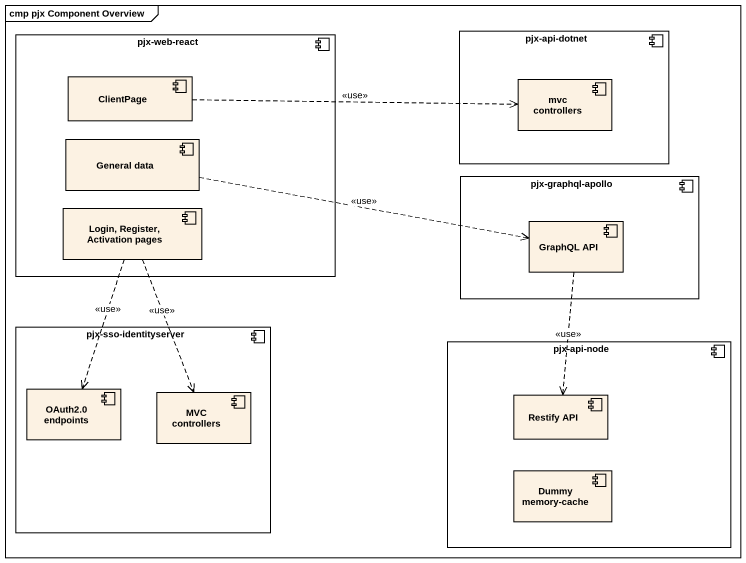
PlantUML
@startuml
mainframe cmp pjx Component Overview
component "pjx-web-react" as pjx_web_react {
  component ClientPage
  component "General data" as General_data
  component "Login, Register, Activation pages" as Login_Register_Activation
}
component "pjx-api-dotnet" as pjx_api_dotnet {
  component "mvc controllers" as mvc_controllers
}
component "pjx-graphql-apollo" as pjx_graphql_apollo {
  component "GraphQL API" as GraphQL_API
}
component "pjx-sso-identityserver" as pjx_sso_identityserver {
  component "OAuth2.0 endpoints" as OAuth2_0_endpoints
  component "MVC controllers" as MVC_controllers
}
component "pjx-api-node" as pjx_api_node {
  component "Restify API" as Restify_API
  component "Dummy memory-cache" as Dummy_memory_cache
}
ClientPage .right.> mvc_controllers : <<use>>
General_data .right.> GraphQL_API : <<use>>
Login_Register_Activation ..> OAuth2_0_endpoints : <<use>>
Login_Register_Activation ..> MVC_controllers : <<use>>
GraphQL_API ..> Restify_API : <<use>>
@enduml
